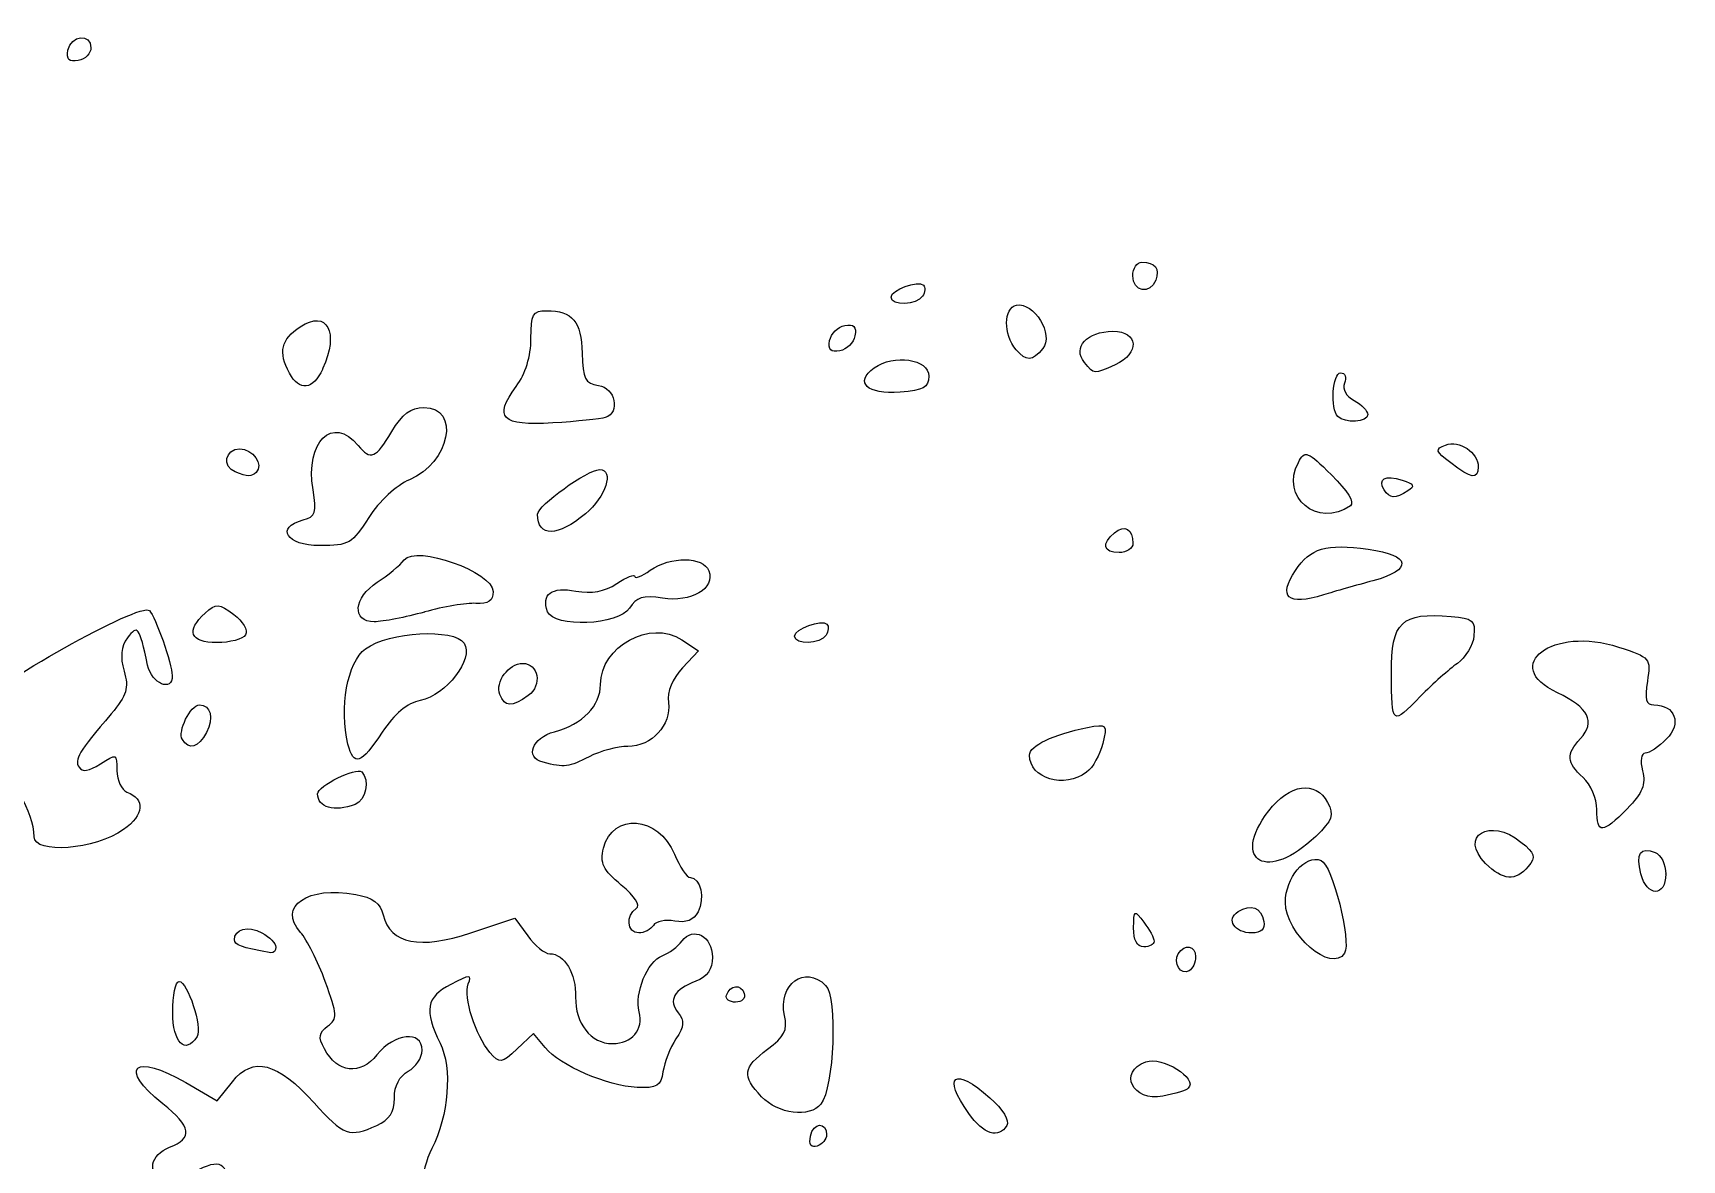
# Model space of a CAD drawing. Header units: centimetres. Extents: x -9.1 to 23.1, y -7.7 to 7.6.
# Drawn here: x 2.746 to 4.303, y -1.503 to -0.439 of the extents above; entities that cross this region are included whole.
import ezdxf

# ---------------------------------------------------------------- set-up
doc = ezdxf.new("R2010")
doc.units = ezdxf.units.CM
doc.header["$MEASUREMENT"] = 0
doc.layers.add('Layer 1', color=7, linetype='Continuous')

msp = doc.modelspace()

# ---------------------------------------------------------------- linework, layer by layer
at = {"layer": 'Layer 1'}
for points, knots in [([(2.80036, -0.4526), (2.80036, -0.4386), (2.78138, -0.44062), (2.77863, -0.45491), (2.77863, -0.45491), (2.77695, -0.46364), (2.77961, -0.4663), (2.78834, -0.46462), (2.78834, -0.46462), (2.79495, -0.46334), (2.80036, -0.45793), (2.80036, -0.45259), (2.80036, -0.45259), (2.80036, -0.45259), (2.80036, -0.4526), (2.80036, -0.4526)], [0, 0, 0, 0, 0.2, 0.2, 0.2, 0.2, 0.4, 0.4, 0.4, 0.4, 0.6, 0.6, 0.6, 0.6, 1, 1, 1, 1]), ([(3.806, -0.67207), (3.8101, -0.66139), (3.80528, -0.6551), (3.793, -0.6551), (3.793, -0.6551), (3.78821, -0.6551), (3.78429, -0.66097), (3.78429, -0.66816), (3.78429, -0.66816), (3.78429, -0.68301), (3.80067, -0.68596), (3.806, -0.67207)], [0, 0, 0, 0, 0.25, 0.25, 0.25, 0.25, 0.5, 0.5, 0.5, 0.5, 1, 1, 1, 1]), ([(3.58574, -0.68732), (3.58811, -0.68349), (3.5885, -0.67881), (3.58662, -0.67693), (3.58662, -0.67693), (3.58149, -0.6718), (3.55608, -0.68117), (3.55608, -0.6882), (3.55608, -0.6882), (3.55608, -0.69661), (3.58044, -0.69589), (3.58574, -0.68734), (3.58574, -0.68734), (3.58574, -0.68734), (3.58574, -0.68732), (3.58574, -0.68732)], [0, 0, 0, 0, 0.2, 0.2, 0.2, 0.2, 0.4, 0.4, 0.4, 0.4, 0.6, 0.6, 0.6, 0.6, 1, 1, 1, 1]), ([(3.01917, -0.75601), (3.03502, -0.72123), (3.0234, -0.69946), (2.99792, -0.71617), (2.99792, -0.71617), (2.97979, -0.72805), (2.97705, -0.73993), (2.9878, -0.76002), (2.9878, -0.76002), (2.99714, -0.77748), (3.01016, -0.77582), (3.01918, -0.75603), (3.01918, -0.75603), (3.01918, -0.75603), (3.01917, -0.75601), (3.01917, -0.75601)], [0, 0, 0, 0, 0.2, 0.2, 0.2, 0.2, 0.4, 0.4, 0.4, 0.4, 0.6, 0.6, 0.6, 0.6, 1, 1, 1, 1]), ([(3.69934, -0.73677), (3.70998, -0.72395), (3.69081, -0.69237), (3.67446, -0.69579), (3.67446, -0.69579), (3.66219, -0.69834), (3.66201, -0.72321), (3.67417, -0.73785), (3.67417, -0.73785), (3.68348, -0.74907), (3.68936, -0.74882), (3.69935, -0.73678), (3.69935, -0.73678), (3.69935, -0.73678), (3.69934, -0.73677), (3.69934, -0.73677)], [0, 0, 0, 0, 0.2, 0.2, 0.2, 0.2, 0.4, 0.4, 0.4, 0.4, 0.6, 0.6, 0.6, 0.6, 1, 1, 1, 1]), ([(3.28612, -0.80186), (3.30059, -0.79723), (3.29554, -0.7738), (3.27959, -0.77153), (3.27959, -0.77153), (3.26705, -0.76976), (3.26479, -0.76527), (3.26419, -0.74101), (3.26419, -0.74101), (3.26345, -0.7109), (3.25525, -0.70113), (3.2306, -0.70096), (3.2306, -0.70096), (3.21777, -0.70096), (3.2159, -0.70421), (3.2159, -0.72725), (3.2159, -0.72725), (3.2159, -0.74395), (3.21078, -0.76056), (3.20196, -0.7725), (3.20196, -0.7725), (3.18012, -0.80204), (3.18806, -0.80998), (3.23647, -0.80701), (3.23647, -0.80701), (3.25928, -0.80561), (3.28162, -0.8033), (3.28611, -0.80186), (3.28611, -0.80186), (3.28611, -0.80186), (3.28612, -0.80186), (3.28612, -0.80186)], [0, 0, 0, 0, 0.1111111, 0.1111111, 0.1111111, 0.1111111, 0.2222222, 0.2222222, 0.2222222, 0.2222222, 0.3333333, 0.3333333, 0.3333333, 0.3333333, 0.4444444, 0.4444444, 0.4444444, 0.4444444, 0.5555556, 0.5555556, 0.5555556, 0.5555556, 0.6666667, 0.6666667, 0.6666667, 0.6666667, 0.7777778, 0.7777778, 0.7777778, 0.7777778, 1, 1, 1, 1]), ([(3.52191, -0.72464), (3.52357, -0.71601), (3.52089, -0.71333), (3.51226, -0.71499), (3.51226, -0.71499), (3.50569, -0.71627), (3.49928, -0.72267), (3.49801, -0.72924), (3.49801, -0.72924), (3.49635, -0.73787), (3.49903, -0.74055), (3.50766, -0.73889), (3.50766, -0.73889), (3.51423, -0.73761), (3.52064, -0.73121), (3.52191, -0.72464)], [0, 0, 0, 0, 0.2, 0.2, 0.2, 0.2, 0.4, 0.4, 0.4, 0.4, 0.6, 0.6, 0.6, 0.6, 1, 1, 1, 1]), ([(3.76764, -0.75202), (3.79126, -0.74126), (3.78984, -0.72041), (3.76548, -0.72041), (3.76548, -0.72041), (3.74122, -0.72041), (3.72703, -0.73591), (3.73856, -0.7498), (3.73856, -0.7498), (3.7483, -0.76154), (3.74696, -0.76144), (3.76764, -0.75202)], [0, 0, 0, 0, 0.25, 0.25, 0.25, 0.25, 0.5, 0.5, 0.5, 0.5, 1, 1, 1, 1]), ([(3.59168, -0.76285), (3.59168, -0.74651), (3.55857, -0.7415), (3.54007, -0.75504), (3.54007, -0.75504), (3.52115, -0.76888), (3.53324, -0.78017), (3.56453, -0.77789), (3.56453, -0.77789), (3.58667, -0.77628), (3.59169, -0.7735), (3.59169, -0.76285), (3.59169, -0.76285), (3.59169, -0.76285), (3.59168, -0.76285), (3.59168, -0.76285)], [0, 0, 0, 0, 0.2, 0.2, 0.2, 0.2, 0.4, 0.4, 0.4, 0.4, 0.6, 0.6, 0.6, 0.6, 1, 1, 1, 1]), ([(4.00618, -0.79906), (4.00618, -0.7956), (4.00041, -0.78967), (3.99336, -0.7859), (3.99336, -0.7859), (3.98583, -0.78187), (3.98207, -0.77504), (3.98426, -0.76934), (3.98426, -0.76934), (3.98631, -0.76401), (3.98473, -0.75964), (3.98075, -0.75964), (3.98075, -0.75964), (3.973, -0.75964), (3.97063, -0.79376), (3.97788, -0.801), (3.97788, -0.801), (3.98454, -0.80767), (4.00618, -0.80618), (4.00618, -0.79907), (4.00618, -0.79907), (4.00618, -0.79907), (4.00618, -0.79906), (4.00618, -0.79906)], [0, 0, 0, 0, 0.1428571, 0.1428571, 0.1428571, 0.1428571, 0.2857143, 0.2857143, 0.2857143, 0.2857143, 0.4285714, 0.4285714, 0.4285714, 0.4285714, 0.5714286, 0.5714286, 0.5714286, 0.5714286, 0.7142857, 0.7142857, 0.7142857, 0.7142857, 1, 1, 1, 1]), ([(3.06277, -0.89631), (3.07236, -0.88112), (3.08883, -0.86582), (3.10113, -0.86068), (3.10113, -0.86068), (3.13921, -0.84477), (3.14962, -0.79231), (3.11469, -0.79231), (3.11469, -0.79231), (3.10247, -0.79231), (3.09429, -0.79849), (3.08445, -0.81517), (3.08445, -0.81517), (3.06947, -0.84056), (3.06456, -0.84257), (3.05266, -0.82823), (3.05266, -0.82823), (3.02856, -0.79919), (3.00247, -0.82485), (3.01011, -0.87009), (3.01011, -0.87009), (3.01376, -0.89171), (3.01252, -0.89554), (3.00084, -0.89859), (3.00084, -0.89859), (2.97385, -0.90565), (2.98508, -0.92293), (3.01666, -0.92293), (3.01666, -0.92293), (3.04384, -0.92293), (3.04719, -0.921), (3.06277, -0.89631)], [0, 0, 0, 0, 0.1111111, 0.1111111, 0.1111111, 0.1111111, 0.2222222, 0.2222222, 0.2222222, 0.2222222, 0.3333333, 0.3333333, 0.3333333, 0.3333333, 0.4444444, 0.4444444, 0.4444444, 0.4444444, 0.5555556, 0.5555556, 0.5555556, 0.5555556, 0.6666667, 0.6666667, 0.6666667, 0.6666667, 0.7777778, 0.7777778, 0.7777778, 0.7777778, 1, 1, 1, 1]), ([(4.11062, -0.8486), (4.11062, -0.83497), (4.09265, -0.82292), (4.07972, -0.82788), (4.07972, -0.82788), (4.06947, -0.83183), (4.06998, -0.83361), (4.08453, -0.84479), (4.08453, -0.84479), (4.10397, -0.85973), (4.11061, -0.8607), (4.11061, -0.84858), (4.11061, -0.84858), (4.11061, -0.84858), (4.11062, -0.8486), (4.11062, -0.8486)], [0, 0, 0, 0, 0.2, 0.2, 0.2, 0.2, 0.4, 0.4, 0.4, 0.4, 0.6, 0.6, 0.6, 0.6, 1, 1, 1, 1]), ([(2.95634, -0.85369), (2.96365, -0.84638), (2.95326, -0.83147), (2.94085, -0.83147), (2.94085, -0.83147), (2.92709, -0.83147), (2.92388, -0.84812), (2.93665, -0.85327), (2.93665, -0.85327), (2.9484, -0.85801), (2.95194, -0.85809), (2.95634, -0.85368), (2.95634, -0.85368), (2.95634, -0.85368), (2.95634, -0.85369), (2.95634, -0.85369)], [0, 0, 0, 0, 0.2, 0.2, 0.2, 0.2, 0.4, 0.4, 0.4, 0.4, 0.6, 0.6, 0.6, 0.6, 1, 1, 1, 1]), ([(3.98985, -0.88526), (3.99412, -0.8823), (3.98733, -0.87119), (3.97204, -0.85612), (3.97204, -0.85612), (3.94898, -0.83339), (3.94689, -0.83261), (3.94066, -0.84426), (3.94066, -0.84426), (3.92313, -0.87701), (3.95889, -0.90682), (3.98985, -0.88526)], [0, 0, 0, 0, 0.25, 0.25, 0.25, 0.25, 0.5, 0.5, 0.5, 0.5, 1, 1, 1, 1]), ([(3.26732, -0.89296), (3.28654, -0.87679), (3.29478, -0.85109), (3.28074, -0.85109), (3.28074, -0.85109), (3.26929, -0.85109), (3.2221, -0.88507), (3.2221, -0.89332), (3.2221, -0.89332), (3.2221, -0.915), (3.2413, -0.91485), (3.26732, -0.89291), (3.26732, -0.89291), (3.26732, -0.89291), (3.26732, -0.89296), (3.26732, -0.89296)], [0, 0, 0, 0, 0.2, 0.2, 0.2, 0.2, 0.4, 0.4, 0.4, 0.4, 0.6, 0.6, 0.6, 0.6, 1, 1, 1, 1]), ([(4.04409, -0.87129), (4.05114, -0.86682), (4.04997, -0.86457), (4.0387, -0.861), (4.0387, -0.861), (4.02251, -0.85586), (4.01528, -0.85981), (4.02173, -0.87024), (4.02173, -0.87024), (4.02691, -0.87863), (4.03212, -0.87887), (4.04409, -0.87127), (4.04409, -0.87127), (4.04409, -0.87127), (4.04409, -0.87129), (4.04409, -0.87129)], [0, 0, 0, 0, 0.2, 0.2, 0.2, 0.2, 0.4, 0.4, 0.4, 0.4, 0.6, 0.6, 0.6, 0.6, 1, 1, 1, 1]), ([(3.78449, -0.92073), (3.78449, -0.90718), (3.77676, -0.90271), (3.76713, -0.9107), (3.76713, -0.9107), (3.75447, -0.92121), (3.75636, -0.92944), (3.77143, -0.92944), (3.77143, -0.92944), (3.77861, -0.92944), (3.78449, -0.92553), (3.78449, -0.92073)], [0, 0, 0, 0, 0.25, 0.25, 0.25, 0.25, 0.5, 0.5, 0.5, 0.5, 1, 1, 1, 1]), ([(3.1153, -0.9856), (3.13301, -0.98054), (3.15486, -0.97687), (3.16384, -0.97744), (3.16384, -0.97744), (3.17586, -0.97822), (3.18017, -0.97522), (3.18017, -0.96613), (3.18017, -0.96613), (3.18017, -0.94794), (3.1073, -0.92199), (3.09627, -0.93626), (3.09627, -0.93626), (3.09213, -0.94162), (3.08065, -0.95118), (3.07078, -0.9575), (3.07078, -0.9575), (3.04817, -0.97197), (3.04644, -0.99482), (3.06796, -0.99482), (3.06796, -0.99482), (3.07629, -0.99482), (3.0976, -0.99068), (3.11531, -0.98562), (3.11531, -0.98562), (3.11531, -0.98562), (3.1153, -0.9856), (3.1153, -0.9856)], [0, 0, 0, 0, 0.125, 0.125, 0.125, 0.125, 0.25, 0.25, 0.25, 0.25, 0.375, 0.375, 0.375, 0.375, 0.5, 0.5, 0.5, 0.5, 0.625, 0.625, 0.625, 0.625, 0.75, 0.75, 0.75, 0.75, 1, 1, 1, 1]), ([(3.30894, -0.9819), (3.31533, -0.97167), (3.32176, -0.96973), (3.34002, -0.97256), (3.34002, -0.97256), (3.36727, -0.97678), (3.39024, -0.96328), (3.3839, -0.94676), (3.3839, -0.94676), (3.37863, -0.93302), (3.34783, -0.9327), (3.32857, -0.94618), (3.32857, -0.94618), (3.32059, -0.95177), (3.31405, -0.95437), (3.31405, -0.95196), (3.31405, -0.95196), (3.31405, -0.94953), (3.30639, -0.95258), (3.29704, -0.95872), (3.29704, -0.95872), (3.28527, -0.96644), (3.27335, -0.96862), (3.25836, -0.96581), (3.25836, -0.96581), (3.23547, -0.96151), (3.22533, -0.9689), (3.23163, -0.98532), (3.23163, -0.98532), (3.2376, -1.00087), (3.29879, -0.99816), (3.30894, -0.9819)], [0, 0, 0, 0, 0.1111111, 0.1111111, 0.1111111, 0.1111111, 0.2222222, 0.2222222, 0.2222222, 0.2222222, 0.3333333, 0.3333333, 0.3333333, 0.3333333, 0.4444444, 0.4444444, 0.4444444, 0.4444444, 0.5555556, 0.5555556, 0.5555556, 0.5555556, 0.6666667, 0.6666667, 0.6666667, 0.6666667, 0.7777778, 0.7777778, 0.7777778, 0.7777778, 1, 1, 1, 1]), ([(3.96445, -0.96942), (3.97486, -0.96625), (3.99588, -0.96024), (4.01115, -0.9561), (4.01115, -0.9561), (4.04928, -0.94575), (4.04718, -0.93186), (4.00663, -0.92628), (4.00663, -0.92628), (3.96696, -0.92082), (3.95175, -0.92525), (3.93799, -0.94626), (3.93799, -0.94626), (3.92121, -0.97188), (3.93033, -0.97986), (3.96446, -0.96942), (3.96446, -0.96942), (3.96446, -0.96942), (3.96445, -0.96942), (3.96445, -0.96942)], [0, 0, 0, 0, 0.1666667, 0.1666667, 0.1666667, 0.1666667, 0.3333333, 0.3333333, 0.3333333, 0.3333333, 0.5, 0.5, 0.5, 0.5, 0.6666667, 0.6666667, 0.6666667, 0.6666667, 1, 1, 1, 1]), ([(2.83114, -1.19112), (2.85062, -1.17725), (2.8519, -1.16248), (2.83421, -1.15569), (2.83421, -1.15569), (2.8291, -1.15371), (2.82492, -1.14462), (2.82492, -1.13544), (2.82492, -1.13544), (2.82492, -1.11932), (2.82439, -1.1191), (2.8092, -1.12906), (2.8092, -1.12906), (2.7983, -1.1362), (2.79212, -1.13716), (2.78904, -1.13219), (2.78904, -1.13219), (2.78452, -1.12488), (2.78821, -1.11876), (2.81947, -1.08173), (2.81947, -1.08173), (2.83429, -1.06417), (2.83629, -1.05755), (2.83164, -1.04136), (2.83164, -1.04136), (2.82777, -1.02788), (2.82874, -1.01838), (2.83483, -1.01012), (2.83483, -1.01012), (2.84439, -0.99713), (2.84584, -0.99907), (2.85388, -1.03579), (2.85388, -1.03579), (2.85774, -1.0534), (2.87726, -1.06165), (2.87706, -1.04559), (2.87706, -1.04559), (2.87694, -1.03478), (2.86119, -0.98989), (2.85555, -0.98425), (2.85555, -0.98425), (2.84715, -0.97585), (2.70581, -1.05515), (2.68735, -1.07861), (2.68735, -1.07861), (2.6705, -1.10003), (2.67067, -1.10057), (2.70106, -1.12271), (2.70106, -1.12271), (2.72682, -1.14148), (2.74654, -1.17406), (2.74654, -1.19786), (2.74654, -1.19786), (2.74654, -1.21473), (2.80446, -1.21012), (2.83114, -1.19113), (2.83114, -1.19113), (2.83114, -1.19113), (2.83114, -1.19112), (2.83114, -1.19112)], [0, 0, 0, 0, 0.0625, 0.0625, 0.0625, 0.0625, 0.125, 0.125, 0.125, 0.125, 0.1875, 0.1875, 0.1875, 0.1875, 0.25, 0.25, 0.25, 0.25, 0.3125, 0.3125, 0.3125, 0.3125, 0.375, 0.375, 0.375, 0.375, 0.4375, 0.4375, 0.4375, 0.4375, 0.5, 0.5, 0.5, 0.5, 0.5625, 0.5625, 0.5625, 0.5625, 0.625, 0.625, 0.625, 0.625, 0.6875, 0.6875, 0.6875, 0.6875, 0.75, 0.75, 0.75, 0.75, 0.8125, 0.8125, 0.8125, 0.8125, 0.875, 0.875, 0.875, 0.875, 1, 1, 1, 1]), ([(2.94626, -1.00713), (2.94883, -1.00298), (2.94398, -0.99452), (2.93527, -0.98795), (2.93527, -0.98795), (2.92099, -0.97718), (2.91873, -0.97707), (2.90821, -0.98659), (2.90821, -0.98659), (2.88966, -1.00338), (2.89405, -1.01456), (2.9192, -1.01456), (2.9192, -1.01456), (2.93156, -1.01456), (2.94374, -1.01123), (2.94626, -1.00713)], [0, 0, 0, 0, 0.2, 0.2, 0.2, 0.2, 0.4, 0.4, 0.4, 0.4, 0.6, 0.6, 0.6, 0.6, 1, 1, 1, 1]), ([(3.27091, -1.12228), (3.2812, -1.11692), (3.29764, -1.11253), (3.30745, -1.11253), (3.30745, -1.11253), (3.32999, -1.11253), (3.34862, -1.09241), (3.34583, -1.0711), (3.34583, -1.0711), (3.34447, -1.06073), (3.34928, -1.04879), (3.35897, -1.03847), (3.35897, -1.03847), (3.35897, -1.03847), (3.37426, -1.0222), (3.37426, -1.0222), (3.37426, -1.0222), (3.37426, -1.0222), (3.3584, -1.01181), (3.3584, -1.01181), (3.3584, -1.01181), (3.32864, -0.99231), (3.28158, -1.01814), (3.28158, -1.05398), (3.28158, -1.05398), (3.28158, -1.07416), (3.26465, -1.0916), (3.23819, -1.09868), (3.23819, -1.09868), (3.21678, -1.1044), (3.20978, -1.123), (3.22732, -1.12755), (3.22732, -1.12755), (3.24759, -1.1328), (3.25167, -1.13231), (3.27089, -1.12228), (3.27089, -1.12228), (3.27089, -1.12228), (3.27091, -1.12228), (3.27091, -1.12228)], [0, 0, 0, 0, 0.0909091, 0.0909091, 0.0909091, 0.0909091, 0.1818182, 0.1818182, 0.1818182, 0.1818182, 0.2727273, 0.2727273, 0.2727273, 0.2727273, 0.3636364, 0.3636364, 0.3636364, 0.3636364, 0.4545455, 0.4545455, 0.4545455, 0.4545455, 0.5454545, 0.5454545, 0.5454545, 0.5454545, 0.6363636, 0.6363636, 0.6363636, 0.6363636, 0.7272727, 0.7272727, 0.7272727, 0.7272727, 0.8181818, 0.8181818, 0.8181818, 0.8181818, 1, 1, 1, 1]), ([(3.4946, -1.00758), (3.49697, -1.00375), (3.49736, -0.99907), (3.49548, -0.99719), (3.49548, -0.99719), (3.49035, -0.99206), (3.46494, -1.00143), (3.46494, -1.00846), (3.46494, -1.00846), (3.46494, -1.01687), (3.4893, -1.01615), (3.4946, -1.0076), (3.4946, -1.0076), (3.4946, -1.0076), (3.4946, -1.00758), (3.4946, -1.00758)], [0, 0, 0, 0, 0.2, 0.2, 0.2, 0.2, 0.4, 0.4, 0.4, 0.4, 0.6, 0.6, 0.6, 0.6, 1, 1, 1, 1]), ([(4.05615, -1.06518), (4.06755, -1.0535), (4.08318, -1.03955), (4.09089, -1.03416), (4.09089, -1.03416), (4.0986, -1.02877), (4.10565, -1.01701), (4.10655, -1.00803), (4.10655, -1.00803), (4.108, -0.99367), (4.1054, -0.99147), (4.08497, -0.98975), (4.08497, -0.98975), (4.03776, -0.9858), (4.02813, -0.99496), (4.02859, -1.04348), (4.02859, -1.04348), (4.02906, -1.0932), (4.02892, -1.09308), (4.05615, -1.06518)], [0, 0, 0, 0, 0.1666667, 0.1666667, 0.1666667, 0.1666667, 0.3333333, 0.3333333, 0.3333333, 0.3333333, 0.5, 0.5, 0.5, 0.5, 0.6666667, 0.6666667, 0.6666667, 0.6666667, 1, 1, 1, 1]), ([(3.07535, -1.09925), (3.0868, -1.08195), (3.09917, -1.07164), (3.11141, -1.06919), (3.11141, -1.06919), (3.13574, -1.06433), (3.16223, -1.02972), (3.15279, -1.01516), (3.15279, -1.01516), (3.14344, -1.00075), (3.08183, -1.00416), (3.05967, -1.0203), (3.05967, -1.0203), (3.04262, -1.03272), (3.03455, -1.07654), (3.04306, -1.11045), (3.04306, -1.11045), (3.04842, -1.13182), (3.05541, -1.1294), (3.07536, -1.09924), (3.07536, -1.09924), (3.07536, -1.09924), (3.07535, -1.09925), (3.07535, -1.09925)], [0, 0, 0, 0, 0.1428571, 0.1428571, 0.1428571, 0.1428571, 0.2857143, 0.2857143, 0.2857143, 0.2857143, 0.4285714, 0.4285714, 0.4285714, 0.4285714, 0.5714286, 0.5714286, 0.5714286, 0.5714286, 0.7142857, 0.7142857, 0.7142857, 0.7142857, 1, 1, 1, 1]), ([(4.25121, -1.17142), (4.26572, -1.15663), (4.26901, -1.14855), (4.26578, -1.13568), (4.26578, -1.13568), (4.26336, -1.12601), (4.26439, -1.11905), (4.26826, -1.11905), (4.26826, -1.11905), (4.27192, -1.11905), (4.28099, -1.11297), (4.28842, -1.10555), (4.28842, -1.10555), (4.30303, -1.09094), (4.29653, -1.07333), (4.27653, -1.07333), (4.27653, -1.07333), (4.26897, -1.07333), (4.26752, -1.06815), (4.27029, -1.05106), (4.27029, -1.05106), (4.27381, -1.02936), (4.27312, -1.02853), (4.2431, -1.01871), (4.2431, -1.01871), (4.18112, -0.99844), (4.1307, -1.03628), (4.18539, -1.06203), (4.18539, -1.06203), (4.21486, -1.07591), (4.22156, -1.08918), (4.20713, -1.10511), (4.20713, -1.10511), (4.19329, -1.1204), (4.19377, -1.12758), (4.2096, -1.1419), (4.2096, -1.1419), (4.21683, -1.14845), (4.22266, -1.16202), (4.22266, -1.1723), (4.22266, -1.1723), (4.22266, -1.19557), (4.22765, -1.19542), (4.2512, -1.17139), (4.2512, -1.17139), (4.2512, -1.17139), (4.25121, -1.17142), (4.25121, -1.17142)], [0, 0, 0, 0, 0.0769231, 0.0769231, 0.0769231, 0.0769231, 0.1538462, 0.1538462, 0.1538462, 0.1538462, 0.2307692, 0.2307692, 0.2307692, 0.2307692, 0.3076923, 0.3076923, 0.3076923, 0.3076923, 0.3846154, 0.3846154, 0.3846154, 0.3846154, 0.4615385, 0.4615385, 0.4615385, 0.4615385, 0.5384615, 0.5384615, 0.5384615, 0.5384615, 0.6153846, 0.6153846, 0.6153846, 0.6153846, 0.6923077, 0.6923077, 0.6923077, 0.6923077, 0.7692308, 0.7692308, 0.7692308, 0.7692308, 0.8461538, 0.8461538, 0.8461538, 0.8461538, 1, 1, 1, 1]), ([(3.21335, -1.06448), (3.22677, -1.05467), (3.22315, -1.03415), (3.20801, -1.03415), (3.20801, -1.03415), (3.19494, -1.03415), (3.18199, -1.05177), (3.18648, -1.06345), (3.18648, -1.06345), (3.19116, -1.07565), (3.19773, -1.0759), (3.21335, -1.06448)], [0, 0, 0, 0, 0.25, 0.25, 0.25, 0.25, 0.5, 0.5, 0.5, 0.5, 1, 1, 1, 1]), ([(2.90952, -1.09932), (2.91671, -1.08588), (2.91345, -1.07333), (2.90276, -1.07333), (2.90276, -1.07333), (2.89431, -1.07333), (2.88196, -1.0985), (2.88667, -1.10612), (2.88667, -1.10612), (2.89294, -1.11627), (2.90187, -1.11361), (2.90952, -1.09932)], [0, 0, 0, 0, 0.25, 0.25, 0.25, 0.25, 0.5, 0.5, 0.5, 0.5, 1, 1, 1, 1]), ([(3.74066, -1.13701), (3.74654, -1.13252), (3.75341, -1.12031), (3.75593, -1.10987), (3.75593, -1.10987), (3.76032, -1.09171), (3.75971, -1.09106), (3.74159, -1.0947), (3.74159, -1.0947), (3.709, -1.10124), (3.68675, -1.11185), (3.68675, -1.12084), (3.68675, -1.12084), (3.68675, -1.14299), (3.71984, -1.15291), (3.74066, -1.137), (3.74066, -1.137), (3.74066, -1.137), (3.74066, -1.13701), (3.74066, -1.13701)], [0, 0, 0, 0, 0.1666667, 0.1666667, 0.1666667, 0.1666667, 0.3333333, 0.3333333, 0.3333333, 0.3333333, 0.5, 0.5, 0.5, 0.5, 0.6666667, 0.6666667, 0.6666667, 0.6666667, 1, 1, 1, 1]), ([(3.04978, -1.16733), (3.06003, -1.16342), (3.06387, -1.14458), (3.05602, -1.13672), (3.05602, -1.13672), (3.05105, -1.13175), (3.0144, -1.14988), (3.0144, -1.15731), (3.0144, -1.15731), (3.0144, -1.17041), (3.03014, -1.17486), (3.04979, -1.16733), (3.04979, -1.16733), (3.04979, -1.16733), (3.04978, -1.16733), (3.04978, -1.16733)], [0, 0, 0, 0, 0.2, 0.2, 0.2, 0.2, 0.4, 0.4, 0.4, 0.4, 0.6, 0.6, 0.6, 0.6, 1, 1, 1, 1]), ([(3.95709, -1.19759), (3.97303, -1.18211), (3.97465, -1.17748), (3.96829, -1.1656), (3.96829, -1.1656), (3.95691, -1.14434), (3.93225, -1.14787), (3.91266, -1.17355), (3.91266, -1.17355), (3.87599, -1.22162), (3.91218, -1.24121), (3.95709, -1.1976), (3.95709, -1.1976), (3.95709, -1.1976), (3.95709, -1.19759), (3.95709, -1.19759)], [0, 0, 0, 0, 0.2, 0.2, 0.2, 0.2, 0.4, 0.4, 0.4, 0.4, 0.6, 0.6, 0.6, 0.6, 1, 1, 1, 1]), ([(3.33151, -1.28166), (3.33394, -1.27775), (3.34303, -1.27588), (3.35172, -1.27753), (3.35172, -1.27753), (3.36241, -1.27959), (3.36954, -1.27675), (3.37379, -1.26882), (3.37379, -1.26882), (3.38048, -1.25631), (3.37598, -1.23655), (3.36644, -1.23655), (3.36644, -1.23655), (3.36328, -1.23655), (3.35652, -1.22655), (3.35141, -1.21432), (3.35141, -1.21432), (3.33632, -1.17821), (3.29299, -1.17465), (3.28441, -1.20882), (3.28441, -1.20882), (3.28089, -1.22286), (3.28392, -1.22912), (3.30125, -1.24359), (3.30125, -1.24359), (3.31412, -1.25434), (3.31963, -1.26295), (3.31533, -1.2656), (3.31533, -1.2656), (3.305, -1.27199), (3.3067, -1.28879), (3.31768, -1.28879), (3.31768, -1.28879), (3.32286, -1.28879), (3.32908, -1.28558), (3.33151, -1.28164), (3.33151, -1.28164), (3.33151, -1.28164), (3.33151, -1.28166), (3.33151, -1.28166)], [0, 0, 0, 0, 0.0909091, 0.0909091, 0.0909091, 0.0909091, 0.1818182, 0.1818182, 0.1818182, 0.1818182, 0.2727273, 0.2727273, 0.2727273, 0.2727273, 0.3636364, 0.3636364, 0.3636364, 0.3636364, 0.4545455, 0.4545455, 0.4545455, 0.4545455, 0.5454545, 0.5454545, 0.5454545, 0.5454545, 0.6363636, 0.6363636, 0.6363636, 0.6363636, 0.7272727, 0.7272727, 0.7272727, 0.7272727, 0.8181818, 0.8181818, 0.8181818, 0.8181818, 1, 1, 1, 1]), ([(4.15779, -1.22607), (4.1653, -1.21702), (4.16433, -1.21373), (4.15095, -1.2029), (4.15095, -1.2029), (4.12164, -1.17916), (4.09173, -1.1973), (4.11757, -1.22314), (4.11757, -1.22314), (4.13377, -1.23934), (4.14603, -1.24023), (4.15779, -1.22606), (4.15779, -1.22606), (4.15779, -1.22606), (4.15779, -1.22607), (4.15779, -1.22607)], [0, 0, 0, 0, 0.2, 0.2, 0.2, 0.2, 0.4, 0.4, 0.4, 0.4, 0.6, 0.6, 0.6, 0.6, 1, 1, 1, 1]), ([(3.98429, -1.30794), (3.99106, -1.29698), (3.97271, -1.22438), (3.96213, -1.22032), (3.96213, -1.22032), (3.94704, -1.21453), (3.92846, -1.23638), (3.92846, -1.2599), (3.92846, -1.2599), (3.92846, -1.28993), (3.97218, -1.32754), (3.98429, -1.30794)], [0, 0, 0, 0, 0.25, 0.25, 0.25, 0.25, 0.5, 0.5, 0.5, 0.5, 1, 1, 1, 1]), ([(4.28772, -1.23313), (4.28772, -1.22404), (4.28318, -1.21486), (4.27764, -1.21273), (4.27764, -1.21273), (4.26353, -1.20732), (4.25933, -1.21364), (4.2642, -1.23303), (4.2642, -1.23303), (4.2697, -1.25495), (4.28772, -1.25503), (4.28772, -1.23303), (4.28772, -1.23303), (4.28772, -1.23303), (4.28772, -1.23313), (4.28772, -1.23313)], [0, 0, 0, 0, 0.2, 0.2, 0.2, 0.2, 0.4, 0.4, 0.4, 0.4, 0.6, 0.6, 0.6, 0.6, 1, 1, 1, 1]), ([(3.04783, -1.59587), (3.06204, -1.59587), (3.06145, -1.56802), (3.04693, -1.55255), (3.04693, -1.55255), (3.04693, -1.55255), (3.03183, -1.53647), (3.03183, -1.53647), (3.03183, -1.53647), (3.03183, -1.53647), (3.06101, -1.54087), (3.06101, -1.54087), (3.06101, -1.54087), (3.07706, -1.5433), (3.09166, -1.54525), (3.09346, -1.54521), (3.09346, -1.54521), (3.10925, -1.5448), (3.11305, -1.54138), (3.11305, -1.52696), (3.11305, -1.52696), (3.11305, -1.5178), (3.11717, -1.50233), (3.12221, -1.49258), (3.12221, -1.49258), (3.13823, -1.4616), (3.14179, -1.41632), (3.13005, -1.39279), (3.13005, -1.39279), (3.11468, -1.36198), (3.11698, -1.34935), (3.14012, -1.33738), (3.14012, -1.33738), (3.15855, -1.32785), (3.16026, -1.32781), (3.15672, -1.33697), (3.15672, -1.33697), (3.15194, -1.34942), (3.16341, -1.38575), (3.17711, -1.40159), (3.17711, -1.40159), (3.18659, -1.41255), (3.18787, -1.41238), (3.20275, -1.39842), (3.20275, -1.39842), (3.20275, -1.39842), (3.21841, -1.38371), (3.21841, -1.38371), (3.21841, -1.38371), (3.21841, -1.38371), (3.2294, -1.3971), (3.2294, -1.3971), (3.2294, -1.3971), (3.24344, -1.41421), (3.28759, -1.43335), (3.31619, -1.43472), (3.31619, -1.43472), (3.33505, -1.43563), (3.33869, -1.4334), (3.3406, -1.41994), (3.3406, -1.41994), (3.34183, -1.41122), (3.34732, -1.39725), (3.3528, -1.38889), (3.3528, -1.38889), (3.36066, -1.3769), (3.3611, -1.37168), (3.3549, -1.3642), (3.3549, -1.3642), (3.34521, -1.35252), (3.35102, -1.34216), (3.37165, -1.33431), (3.37165, -1.33431), (3.38257, -1.33016), (3.38734, -1.32327), (3.38734, -1.31165), (3.38734, -1.31165), (3.38734, -1.29197), (3.36917, -1.28229), (3.35864, -1.29634), (3.35864, -1.29634), (3.35467, -1.30164), (3.34623, -1.30792), (3.33989, -1.3103), (3.33989, -1.3103), (3.32586, -1.31557), (3.31348, -1.34574), (3.3181, -1.36341), (3.3181, -1.36341), (3.32246, -1.38007), (3.31127, -1.39333), (3.29285, -1.39333), (3.29285, -1.39333), (3.27257, -1.39333), (3.25739, -1.37414), (3.2581, -1.34939), (3.2581, -1.34939), (3.25873, -1.32714), (3.24755, -1.30843), (3.23361, -1.30843), (3.23361, -1.30843), (3.22896, -1.30843), (3.21964, -1.30085), (3.21288, -1.29158), (3.21288, -1.29158), (3.21288, -1.29158), (3.20061, -1.27473), (3.20061, -1.27473), (3.20061, -1.27473), (3.20061, -1.27473), (3.15913, -1.2887), (3.15913, -1.2887), (3.15913, -1.2887), (3.11136, -1.3048), (3.0832, -1.29906), (3.07637, -1.27184), (3.07637, -1.27184), (3.0736, -1.26078), (3.06635, -1.25535), (3.05037, -1.25235), (3.05037, -1.25235), (3.00524, -1.24389), (2.97617, -1.26388), (2.99821, -1.28823), (2.99821, -1.28823), (3.00418, -1.29482), (3.01474, -1.31576), (3.02168, -1.33475), (3.02168, -1.33475), (3.03318, -1.3662), (3.03337, -1.36997), (3.02386, -1.37692), (3.02386, -1.37692), (3.01551, -1.38303), (3.01489, -1.38731), (3.02077, -1.39829), (3.02077, -1.39829), (3.03308, -1.4213), (3.05466, -1.42376), (3.07045, -1.40395), (3.07045, -1.40395), (3.08695, -1.38325), (3.11304, -1.3806), (3.11304, -1.39962), (3.11304, -1.39962), (3.11304, -1.40668), (3.10716, -1.4156), (3.09998, -1.41944), (3.09998, -1.41944), (3.09168, -1.42388), (3.08692, -1.43311), (3.08692, -1.44475), (3.08692, -1.44475), (3.08692, -1.45804), (3.08235, -1.46515), (3.07028, -1.47064), (3.07028, -1.47064), (3.04457, -1.48236), (3.0389, -1.48031), (3.01101, -1.44928), (3.01101, -1.44928), (2.97651, -1.41088), (2.95338, -1.40489), (2.93391, -1.42931), (2.93391, -1.42931), (2.93391, -1.42931), (2.91943, -1.44747), (2.91943, -1.44747), (2.91943, -1.44747), (2.91943, -1.44747), (2.88994, -1.43019), (2.88994, -1.43019), (2.88994, -1.43019), (2.84115, -1.4016), (2.82537, -1.41607), (2.86813, -1.45019), (2.86813, -1.45019), (2.89517, -1.47176), (2.89693, -1.48282), (2.87466, -1.49129), (2.87466, -1.49129), (2.85625, -1.49829), (2.85293, -1.51575), (2.86886, -1.52186), (2.86886, -1.52186), (2.87465, -1.52408), (2.88788, -1.52087), (2.89826, -1.51475), (2.89826, -1.51475), (2.92164, -1.50094), (2.93217, -1.50653), (2.92701, -1.53002), (2.92701, -1.53002), (2.92239, -1.55104), (2.96034, -1.58273), (2.99014, -1.58273), (2.99014, -1.58273), (2.99939, -1.58273), (3.01072, -1.58727), (3.01533, -1.59282), (3.01533, -1.59282), (3.01994, -1.59837), (3.02789, -1.60131), (3.03299, -1.59935), (3.03299, -1.59935), (3.0381, -1.59737), (3.04477, -1.59581), (3.04783, -1.59581), (3.04783, -1.59581), (3.04783, -1.59581), (3.04783, -1.59587), (3.04783, -1.59587)], [0, 0, 0, 0, 0.0185185, 0.0185185, 0.0185185, 0.0185185, 0.037037, 0.037037, 0.037037, 0.037037, 0.0555556, 0.0555556, 0.0555556, 0.0555556, 0.0740741, 0.0740741, 0.0740741, 0.0740741, 0.0925926, 0.0925926, 0.0925926, 0.0925926, 0.1111111, 0.1111111, 0.1111111, 0.1111111, 0.1296296, 0.1296296, 0.1296296, 0.1296296, 0.1481481, 0.1481481, 0.1481481, 0.1481481, 0.1666667, 0.1666667, 0.1666667, 0.1666667, 0.1851852, 0.1851852, 0.1851852, 0.1851852, 0.2037037, 0.2037037, 0.2037037, 0.2037037, 0.2222222, 0.2222222, 0.2222222, 0.2222222, 0.2407407, 0.2407407, 0.2407407, 0.2407407, 0.2592593, 0.2592593, 0.2592593, 0.2592593, 0.2777778, 0.2777778, 0.2777778, 0.2777778, 0.2962963, 0.2962963, 0.2962963, 0.2962963, 0.3148148, 0.3148148, 0.3148148, 0.3148148, 0.3333333, 0.3333333, 0.3333333, 0.3333333, 0.3518519, 0.3518519, 0.3518519, 0.3518519, 0.3703704, 0.3703704, 0.3703704, 0.3703704, 0.3888889, 0.3888889, 0.3888889, 0.3888889, 0.4074074, 0.4074074, 0.4074074, 0.4074074, 0.4259259, 0.4259259, 0.4259259, 0.4259259, 0.4444444, 0.4444444, 0.4444444, 0.4444444, 0.462963, 0.462963, 0.462963, 0.462963, 0.4814815, 0.4814815, 0.4814815, 0.4814815, 0.5, 0.5, 0.5, 0.5, 0.5185185, 0.5185185, 0.5185185, 0.5185185, 0.537037, 0.537037, 0.537037, 0.537037, 0.5555556, 0.5555556, 0.5555556, 0.5555556, 0.5740741, 0.5740741, 0.5740741, 0.5740741, 0.5925926, 0.5925926, 0.5925926, 0.5925926, 0.6111111, 0.6111111, 0.6111111, 0.6111111, 0.6296296, 0.6296296, 0.6296296, 0.6296296, 0.6481481, 0.6481481, 0.6481481, 0.6481481, 0.6666667, 0.6666667, 0.6666667, 0.6666667, 0.6851852, 0.6851852, 0.6851852, 0.6851852, 0.7037037, 0.7037037, 0.7037037, 0.7037037, 0.7222222, 0.7222222, 0.7222222, 0.7222222, 0.7407407, 0.7407407, 0.7407407, 0.7407407, 0.7592593, 0.7592593, 0.7592593, 0.7592593, 0.7777778, 0.7777778, 0.7777778, 0.7777778, 0.7962963, 0.7962963, 0.7962963, 0.7962963, 0.8148148, 0.8148148, 0.8148148, 0.8148148, 0.8333333, 0.8333333, 0.8333333, 0.8333333, 0.8518519, 0.8518519, 0.8518519, 0.8518519, 0.8703704, 0.8703704, 0.8703704, 0.8703704, 0.8888889, 0.8888889, 0.8888889, 0.8888889, 0.9074074, 0.9074074, 0.9074074, 0.9074074, 0.9259259, 0.9259259, 0.9259259, 0.9259259, 0.9444444, 0.9444444, 0.9444444, 0.9444444, 0.962963, 0.962963, 0.962963, 0.962963, 1, 1, 1, 1]), ([(3.90797, -1.27791), (3.9054, -1.26463), (3.89585, -1.26095), (3.8838, -1.26858), (3.8838, -1.26858), (3.87197, -1.27606), (3.88024, -1.28879), (3.89693, -1.28879), (3.89693, -1.28879), (3.9057, -1.28879), (3.90938, -1.28517), (3.90797, -1.2779), (3.90797, -1.2779), (3.90797, -1.2779), (3.90797, -1.27791), (3.90797, -1.27791)], [0, 0, 0, 0, 0.2, 0.2, 0.2, 0.2, 0.4, 0.4, 0.4, 0.4, 0.6, 0.6, 0.6, 0.6, 1, 1, 1, 1]), ([(3.80444, -1.29662), (3.80444, -1.2937), (3.80012, -1.28563), (3.79485, -1.27866), (3.79485, -1.27866), (3.78566, -1.26652), (3.78525, -1.26674), (3.78505, -1.28394), (3.78505, -1.28394), (3.78493, -1.29564), (3.78826, -1.3019), (3.79464, -1.3019), (3.79464, -1.3019), (3.80003, -1.3019), (3.80444, -1.29951), (3.80444, -1.29662)], [0, 0, 0, 0, 0.2, 0.2, 0.2, 0.2, 0.4, 0.4, 0.4, 0.4, 0.6, 0.6, 0.6, 0.6, 1, 1, 1, 1]), ([(2.97499, -1.30213), (2.97499, -1.29867), (2.96905, -1.29265), (2.96179, -1.28877), (2.96179, -1.28877), (2.94846, -1.28164), (2.9358, -1.28482), (2.9358, -1.2953), (2.9358, -1.2953), (2.9358, -1.30019), (2.9422, -1.30248), (2.97009, -1.30754), (2.97009, -1.30754), (2.97278, -1.30803), (2.97499, -1.30561), (2.97499, -1.30213)], [0, 0, 0, 0, 0.2, 0.2, 0.2, 0.2, 0.4, 0.4, 0.4, 0.4, 0.6, 0.6, 0.6, 0.6, 1, 1, 1, 1]), ([(3.84361, -1.31134), (3.84361, -1.30056), (3.83329, -1.29874), (3.82728, -1.30846), (3.82728, -1.30846), (3.82195, -1.31708), (3.82976, -1.32931), (3.83753, -1.32451), (3.83753, -1.32451), (3.84087, -1.32245), (3.84361, -1.31651), (3.84361, -1.31134)], [0, 0, 0, 0, 0.25, 0.25, 0.25, 0.25, 0.5, 0.5, 0.5, 0.5, 1, 1, 1, 1]), ([(3.48972, -1.4505), (3.50221, -1.43466), (3.50561, -1.34971), (3.49421, -1.3383), (3.49421, -1.3383), (3.47462, -1.31871), (3.44895, -1.33744), (3.45536, -1.36664), (3.45536, -1.36664), (3.45846, -1.38076), (3.45544, -1.38681), (3.43937, -1.39869), (3.43937, -1.39869), (3.41582, -1.4161), (3.4149, -1.42346), (3.43376, -1.44354), (3.43376, -1.44354), (3.4492, -1.45998), (3.47928, -1.46372), (3.48971, -1.45049), (3.48971, -1.45049), (3.48971, -1.45049), (3.48972, -1.4505), (3.48972, -1.4505)], [0, 0, 0, 0, 0.1428571, 0.1428571, 0.1428571, 0.1428571, 0.2857143, 0.2857143, 0.2857143, 0.2857143, 0.4285714, 0.4285714, 0.4285714, 0.4285714, 0.5714286, 0.5714286, 0.5714286, 0.5714286, 0.7142857, 0.7142857, 0.7142857, 0.7142857, 1, 1, 1, 1]), ([(2.90049, -1.38668), (2.90574, -1.37819), (2.89158, -1.33456), (2.88358, -1.33456), (2.88358, -1.33456), (2.88027, -1.33456), (2.87756, -1.34778), (2.87756, -1.36395), (2.87756, -1.36395), (2.87756, -1.39251), (2.88955, -1.4044), (2.9005, -1.38668), (2.9005, -1.38668), (2.9005, -1.38668), (2.90049, -1.38668), (2.90049, -1.38668)], [0, 0, 0, 0, 0.2, 0.2, 0.2, 0.2, 0.4, 0.4, 0.4, 0.4, 0.6, 0.6, 0.6, 0.6, 1, 1, 1, 1]), ([(3.41739, -1.34599), (3.41431, -1.33674), (3.40381, -1.33776), (3.40052, -1.34764), (3.40052, -1.34764), (3.39932, -1.35122), (3.40324, -1.35417), (3.40923, -1.35417), (3.40923, -1.35417), (3.41522, -1.35417), (3.41889, -1.35051), (3.41739, -1.34601), (3.41739, -1.34601), (3.41739, -1.34601), (3.41739, -1.34599), (3.41739, -1.34599)], [0, 0, 0, 0, 0.2, 0.2, 0.2, 0.2, 0.4, 0.4, 0.4, 0.4, 0.6, 0.6, 0.6, 0.6, 1, 1, 1, 1]), ([(3.66547, -1.47067), (3.6682, -1.46625), (3.6615, -1.45533), (3.64942, -1.44454), (3.64942, -1.44454), (3.61583, -1.41453), (3.60376, -1.42338), (3.62933, -1.45929), (3.62933, -1.45929), (3.64346, -1.47913), (3.6575, -1.48355), (3.66546, -1.47067), (3.66546, -1.47067), (3.66546, -1.47067), (3.66547, -1.47067), (3.66547, -1.47067)], [0, 0, 0, 0, 0.2, 0.2, 0.2, 0.2, 0.4, 0.4, 0.4, 0.4, 0.6, 0.6, 0.6, 0.6, 1, 1, 1, 1]), ([(3.83674, -1.43555), (3.84612, -1.42617), (3.81225, -1.40506), (3.7966, -1.41054), (3.7966, -1.41054), (3.76999, -1.41984), (3.78429, -1.44875), (3.8127, -1.44306), (3.8127, -1.44306), (3.82407, -1.4408), (3.83489, -1.43741), (3.83674, -1.43555)], [0, 0, 0, 0, 0.25, 0.25, 0.25, 0.25, 0.5, 0.5, 0.5, 0.5, 1, 1, 1, 1]), ([(3.49511, -1.4795), (3.49511, -1.46672), (3.48238, -1.4678), (3.47988, -1.48082), (3.47988, -1.48082), (3.47835, -1.48875), (3.4806, -1.49198), (3.48632, -1.49007), (3.48632, -1.49007), (3.49115, -1.48846), (3.49511, -1.48371), (3.49511, -1.47952), (3.49511, -1.47952), (3.49511, -1.47952), (3.49511, -1.4795), (3.49511, -1.4795)], [0, 0, 0, 0, 0.2, 0.2, 0.2, 0.2, 0.4, 0.4, 0.4, 0.4, 0.6, 0.6, 0.6, 0.6, 1, 1, 1, 1])]:
    msp.add_open_spline(points, degree=3, knots=knots, dxfattribs=at)

doc.saveas('drawing.dxf')
